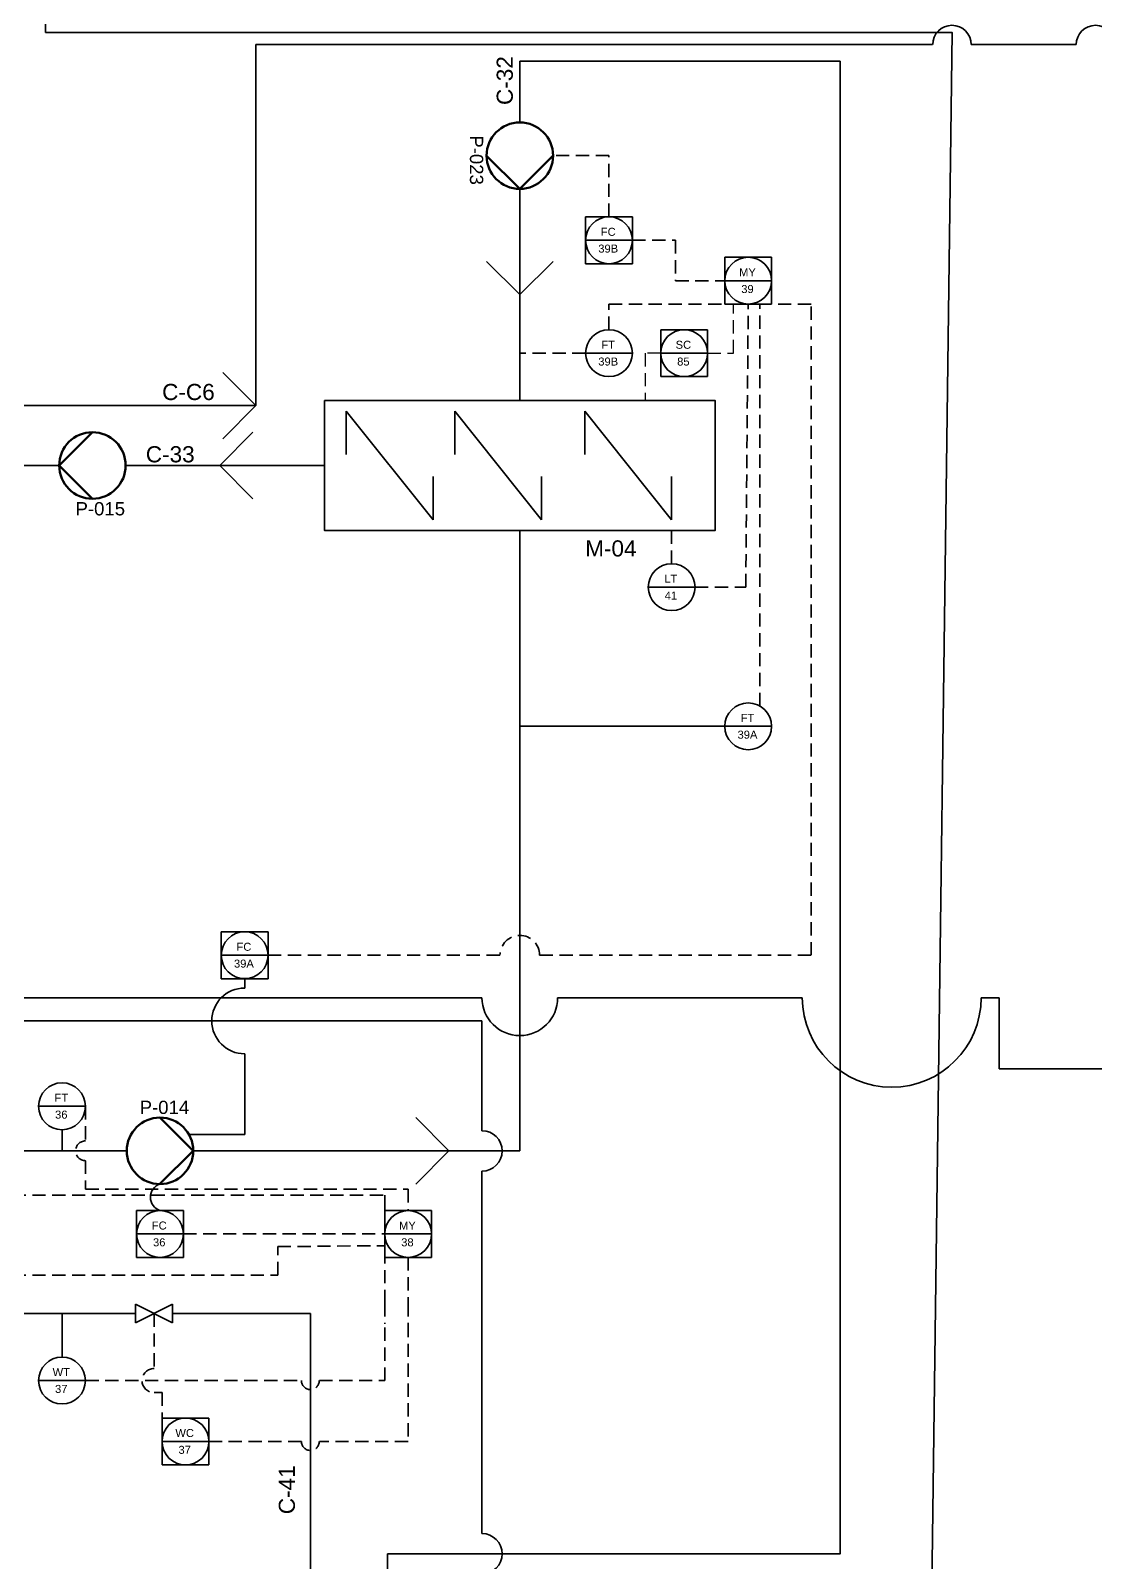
# Paper-space layout 'P&D' of a CAD drawing. Header units: inches, sheet in millimetres. Extents: x 10 to 410, y 10 to 291.
# Drawn here: x 146.1 to 196.4, y 120.4 to 192.7 of the extents above; entities that cross this region are included whole.
import ezdxf

# ---------------------------------------------------------------- set-up
doc = ezdxf.new("R2010")
doc.units = ezdxf.units.IN
doc.header["$LTSCALE"] = 5
doc.header["$MEASUREMENT"] = 0
doc.linetypes.add('DASHED2', pattern=[0.375, 0.25, -0.125])
doc.linetypes.add('LÍNEAS_OCULTAS2', pattern=[0.1875, 0.125, -0.0625])
doc.styles.add('TEXTO_CUADRO', font='arial.ttf', dxfattribs={"height": 2})
doc.styles.add('TEXTO_INSTRUMENTOS', font='arial.ttf', dxfattribs={"height": 1})

# ---------------------------------------------------------------- blocks, each defined once
blk = doc.blocks.new('bomba')
at = {"lineweight": 100}
for p, q in [((186.71, 141.99), (191.7, 137)), ((191.7, 137), (186.71, 132)), ((191.71, 137), (191.7, 137)), ((186.71, 132), (186.71, 131.99))]:
    blk.add_line(p, q, dxfattribs=at)
blk.add_circle((186.71, 137), 5, dxfattribs=at)
at = {"lineweight": 100, "style": 'TEXTO_CUADRO'}
blk.add_attdef('P-101', (183.22, 129.4), '', height=2, dxfattribs=at)
blk = doc.blocks.new('mezclador generico')
at = {"lineweight": 35}
for p, q in [((205.312, 253.06), (206.312, 253.06)), ((206.312, 252.56), (206.312, 252.06)), ((206.312, 252.06), (206.312, 252.56)), ((206.312, 252.56), (210.312, 247.56)), ((206.312, 252.56), (206.312, 250.56)), ((211.312, 252.56), (215.312, 247.56)), ((211.312, 252.56), (211.312, 250.56)), ((217.312, 252.56), (221.312, 247.56)), ((217.312, 252.56), (217.312, 250.56)), ((210.312, 249.56), (210.312, 247.56)), ((215.312, 249.56), (215.312, 247.56)), ((221.312, 249.56), (221.312, 247.56)), ((210.312, 247.56), (210.312, 248.06)), ((211.312, 247.06), (210.312, 247.06))]:
    blk.add_line(p, q, dxfattribs=at)
for points in [[(205.312, 253.06), (205.312, 247.06), (211.312, 247.06)], [(205.312, 253.06), (211.312, 253.06)], [(211.312, 253.06), (217.312, 253.06)], [(217.312, 253.06), (223.312, 253.06), (223.312, 252.56)], [(211.312, 247.06), (223.312, 247.06), (223.312, 252.56)]]:
    blk.add_lwpolyline(points, dxfattribs=at)
blk = doc.blocks.new('Valvula generica')
at = {"color": 7, "lineweight": 35}
for p, q in [((242.605, 259.104), (243.459, 257.398)), ((242.605, 259.104), (243.459, 259.104)), ((242.605, 257.398), (243.459, 259.104)), ((242.605, 257.398), (243.459, 257.398))]:
    blk.add_line(p, q, dxfattribs=at)

psp = doc.layouts.new('P&D')

# ---------------------------------------------------------------- linework, layer by layer
at = {"color": 18, "lineweight": 35, "true_color": 0x000000}
for p, q in [((169.185, 188.343), (169.185, 191.235)), ((159.294, 132.11), (159.294, 111.107))]:
    psp.add_line(p, q, dxfattribs=at)
at = {"lineweight": 35}
for p, q in [((172.29, 182.781), (172.29, 183.887)), ((172.29, 183.887), (173.396, 183.887)), ((174.502, 183.887), (173.396, 183.887)), ((174.502, 182.781), (174.502, 183.887)), ((172.29, 182.781), (172.29, 181.675)), ((172.29, 182.781), (174.502, 182.781)), ((174.502, 182.781), (174.502, 181.675)), ((169.185, 180.213), (167.615, 181.781)), ((169.185, 180.213), (170.754, 181.781)), ((172.29, 181.675), (173.396, 181.675)), ((172.29, 181.675), (173.396, 181.675)), ((174.502, 181.675), (173.396, 181.675)), ((178.867, 180.872), (178.867, 181.978)), ((178.867, 181.978), (179.974, 181.978)), ((181.08, 181.978), (179.974, 181.978)), ((181.08, 180.872), (181.08, 181.978)), ((178.867, 180.872), (178.867, 179.766)), ((178.867, 180.872), (181.08, 180.872)), ((181.08, 180.872), (181.08, 179.766)), ((178.867, 179.766), (179.974, 179.766)), ((178.867, 179.766), (179.974, 179.766)), ((181.08, 179.766), (179.974, 179.766)), ((175.84, 177.448), (175.84, 178.554)), ((175.84, 178.554), (176.947, 178.554)), ((178.053, 178.554), (176.947, 178.554)), ((178.053, 177.448), (178.053, 178.554)), ((172.29, 177.448), (174.502, 177.448)), ((175.84, 177.448), (178.053, 177.448)), ((175.84, 177.448), (175.84, 176.341)), ((178.053, 177.448), (178.053, 176.341)), ((175.84, 176.341), (176.947, 176.341)), ((178.053, 176.341), (176.947, 176.341)), ((159.966, 172.147), (159.966, 175.22)), ((155.01, 172.147), (156.578, 173.717)), ((155.01, 172.147), (156.578, 170.578)), ((175.249, 166.403), (177.462, 166.403)), ((178.867, 159.833), (181.08, 159.833)), ((155.084, 149.025), (155.084, 150.131)), ((155.084, 150.131), (156.191, 150.131)), ((157.297, 150.131), (156.191, 150.131)), ((157.297, 149.025), (157.297, 150.131)), ((155.084, 149.025), (155.084, 147.918)), ((155.084, 149.025), (157.297, 149.025)), ((157.297, 149.025), (157.297, 147.918)), ((155.084, 147.918), (156.191, 147.918)), ((155.084, 147.918), (156.191, 147.918)), ((157.297, 147.918), (156.191, 147.918)), ((146.458, 141.894), (148.671, 141.894)), ((165.837, 139.788), (164.269, 141.358)), ((144.507, 139.793), (150.622, 139.793)), ((153.759, 139.793), (169.185, 139.784)), ((165.837, 139.788), (164.269, 138.219)), ((151.084, 135.865), (151.084, 136.972)), ((151.084, 136.972), (152.19, 136.972)), ((153.296, 136.972), (152.19, 136.972)), ((153.296, 135.865), (153.296, 136.972)), ((162.806, 135.865), (162.806, 136.972)), ((162.806, 136.972), (163.912, 136.972)), ((165.018, 136.972), (163.912, 136.972)), ((165.018, 135.865), (165.018, 136.972)), ((151.084, 135.865), (151.084, 134.759)), ((151.084, 135.865), (153.296, 135.865)), ((153.296, 135.865), (153.296, 134.759)), ((162.806, 135.865), (165.018, 135.865)), ((162.806, 135.865), (162.806, 134.759)), ((165.018, 135.865), (165.018, 134.759)), ((151.084, 134.759), (152.19, 134.759)), ((151.084, 134.759), (152.19, 134.759)), ((153.296, 134.759), (152.19, 134.759)), ((162.806, 134.759), (163.912, 134.759)), ((162.806, 134.759), (163.912, 134.759)), ((165.018, 134.759), (163.912, 134.759)), ((137.603, 132.11), (151.038, 132.11)), ((152.786, 132.11), (159.294, 132.11)), ((146.458, 128.944), (148.671, 128.944)), ((152.287, 126.068), (152.287, 127.175)), ((152.287, 127.175), (153.394, 127.175)), ((154.5, 127.175), (153.394, 127.175)), ((154.5, 126.068), (154.5, 127.175)), ((152.287, 126.068), (152.287, 124.962)), ((152.287, 126.068), (154.5, 126.068)), ((154.5, 126.068), (154.5, 124.962)), ((152.287, 124.962), (153.394, 124.962)), ((152.287, 124.962), (153.394, 124.962)), ((154.5, 124.962), (153.394, 124.962))]:
    psp.add_line(p, q, dxfattribs=at)
at = {"color": 3, "linetype": 'LÍNEAS_OCULTAS2', "lineweight": 35}
for p, q in [((180.527, 160.791), (180.527, 179.766)), ((172.29, 177.448), (169.185, 177.448)), ((176.355, 167.51), (176.355, 169.074)), ((145.227, 137.692), (162.806, 137.692)), ((162.806, 132.6), (162.806, 131.621)), ((163.912, 132.6), (163.912, 131.621)), ((151.912, 132.11), (151.912, 129.513)), ((151.912, 128.376), (152.287, 128.376)), ((152.287, 128.376), (152.287, 127.175))]:
    psp.add_line(p, q, dxfattribs=at)
at = {"color": 1, "lineweight": 35}
for p, q in [((156.725, 174.972), (155.157, 176.541)), ((144.694, 174.972), (148.644, 174.972)), ((148.644, 174.972), (156.725, 174.972)), ((156.725, 174.972), (155.157, 173.402))]:
    psp.add_line(p, q, dxfattribs=at)
at = {"color": 3, "lineweight": 35}
for p, q in [((156.191, 147.918), (156.191, 147.477)), ((156.191, 144.371), (156.191, 140.564)), ((147.565, 139.793), (147.565, 140.788)), ((156.191, 140.564), (153.555, 140.564)), ((162.806, 137.692), (162.806, 136.972)), ((147.565, 130.051), (147.565, 132.11))]:
    psp.add_line(p, q, dxfattribs=at)
at = {"color": 5, "lineweight": 35}
for p, q in [((124.74, 147.018), (167.398, 147.018)), ((191.819, 147.018), (190.974, 147.018)), ((191.819, 143.657), (191.819, 147.018)), ((167.398, 145.924), (167.398, 140.742)), ((167.398, 138.828), (167.398, 121.72))]:
    psp.add_line(p, q, dxfattribs=at)
at = {"color": 18, "lineweight": 35, "true_color": 0x000000}
for points in [[(146.788, 192.59), (146.788, 205.805), (112.925, 205.805), (112.925, 199.659), (99.068, 199.659), (99.068, 192.59)], [(188.609, 116.752), (189.604, 192.59), (146.788, 192.59)], [(147.434, 172.147), (144.813, 172.147)], [(162.935, 120.764), (162.935, 103.657), (162.935, 103.657), (162.935, 100.009)]]:
    psp.add_lwpolyline(points, dxfattribs=at)
at = {"color": 1, "lineweight": 35}
for points in [[(156.725, 174.972), (156.725, 192.016), (188.684, 192.016)], [(190.509, 192.016), (195.467, 192.016)]]:
    psp.add_lwpolyline(points, dxfattribs=at)
at = {"color": 7, "lineweight": 35}
for points in [[(169.185, 191.235), (184.315, 191.235), (184.315, 120.764), (166.72, 120.764), (162.935, 120.764)], [(169.185, 175.22), (169.185, 185.206)], [(169.185, 147.457), (169.185, 169.074)], [(169.185, 139.784), (169.185, 147.457)]]:
    psp.add_lwpolyline(points, dxfattribs=at)
at = {"color": 3, "linetype": 'LÍNEAS_OCULTAS2', "lineweight": 35}
for points in [[(173.396, 183.887), (173.396, 186.775), (170.752, 186.775)], [(174.502, 182.781), (176.537, 182.781), (176.537, 180.872), (178.867, 180.872)], [(170.122, 149.025), (182.946, 149.025), (182.946, 179.766), (181.08, 179.766)], [(173.396, 178.554), (173.396, 179.766), (178.867, 179.766)], [(177.462, 166.403), (179.857, 166.403), (179.974, 179.766)], [(157.297, 149.025), (168.248, 149.025)], [(148.671, 141.894), (148.671, 140.261)], [(148.671, 139.326), (148.671, 137.98), (163.912, 137.98), (163.912, 136.972)], [(145.227, 133.924), (157.751, 133.924), (157.751, 135.268), (162.806, 135.312)], [(153.296, 135.865), (162.806, 135.865)], [(162.806, 132.6), (162.806, 134.759)], [(163.912, 134.759), (163.912, 132.6)], [(163.912, 131.621), (163.912, 126.068), (159.717, 126.068)], [(159.717, 128.944), (162.806, 128.944), (162.806, 131.621)], [(148.671, 128.944), (158.87, 128.944)], [(158.87, 126.068), (154.5, 126.068)]]:
    psp.add_lwpolyline(points, dxfattribs=at)
at = {"color": 3, "linetype": 'LÍNEAS_OCULTAS2'}
for points in [[(178.053, 177.448), (179.284, 177.448), (179.284, 179.766)], [(175.84, 177.448), (175.102, 177.448), (175.102, 175.22)]]:
    psp.add_lwpolyline(points, dxfattribs=at)
at = {"lineweight": 35}
psp.add_lwpolyline([(159.966, 172.147), (150.569, 172.147)], dxfattribs=at)
at = {"color": 3, "lineweight": 35}
psp.add_lwpolyline([(169.185, 159.833), (178.867, 159.833)], dxfattribs=at)
at = {"color": 5, "lineweight": 35}
for points in [[(113.63, 148.589), (122.559, 148.589), (122.559, 145.924), (167.398, 145.924)], [(170.971, 147.018), (182.528, 147.018)], [(191.819, 143.657), (193.056, 143.657), (215.628, 143.657), (215.628, 106.113), (215.628, 106.113), (215.628, 102.55), (216.616, 102.55), (224.732, 102.55), (224.732, 89.589)]]:
    psp.add_lwpolyline(points, dxfattribs=at)
at = {"lineweight": 35}
for centre in [(173.396, 182.781), (179.974, 180.872), (173.396, 177.448), (176.947, 177.448), (176.355, 166.403), (179.974, 159.833), (156.191, 149.025), (147.565, 141.894), (152.19, 135.865), (163.912, 135.865), (147.565, 128.944), (153.394, 126.068)]:
    psp.add_circle(centre, 1.106, dxfattribs=at)
at = {"color": 1, "lineweight": 35}
for centre in [(189.597, 192.016), (196.379, 192.016)]:
    psp.add_arc(centre, 0.912, 0, 180, dxfattribs=at)
at = {"color": 3, "linetype": 'LÍNEAS_OCULTAS2', "lineweight": 35}
for centre, radius, start, end in [((169.185, 149.025), 0.937, 0, 180), ((148.671, 139.793), 0.467, 90, 270), ((151.912, 128.944), 0.569, 90, 270), ((159.294, 128.944), 0.423, 180, 0), ((159.294, 126.068), 0.423, 180, 0)]:
    psp.add_arc(centre, radius, start, end, dxfattribs=at)
at = {"color": 3, "lineweight": 35}
for centre, radius, start, end in [((156.191, 145.924), 1.553, 90, 270), ((152.395, 137.599), 0.659, 108.06869, 251.93131)]:
    psp.add_arc(centre, radius, start, end, dxfattribs=at)
at = {"color": 5, "lineweight": 35}
for centre, radius, start, end in [((169.185, 147.018), 1.787, 180, 0), ((186.751, 147.018), 4.223, 180, 0), ((167.398, 139.785), 0.957, 270, 90), ((167.398, 120.764), 0.957, 270, 90)]:
    psp.add_arc(centre, radius, start, end, dxfattribs=at)

# ---------------------------------------------------------------- block references
at = {"color": 1, "linetype": 'DASHED2', "lineweight": 35}
ref = psp.add_blockref('bomba', (126.206, 245.348), dxfattribs=dict(at, xscale=0.3137173204244906, yscale=0.3137173204244906, zscale=0.3137173204244906, rotation=269.9999999999905))
ref.add_attrib('P-101', 'P-023', (166.829, 187.734), dxfattribs={"lineweight": 100, "height": 0.6274, "rotation": 270, "style": 'TEXTO_CUADRO'})
at = {"lineweight": 35, "xscale": 1.024361001701435, "yscale": 1.024361001701435, "zscale": 1.024361001701435}
psp.add_blockref('mezclador generico', (-50.348, -84.005), dxfattribs=at)
at = {"color": 1, "linetype": 'DASHED2', "lineweight": 35}
ref = psp.add_blockref('bomba', (207.574, 129.169), dxfattribs=dict(at, xscale=-0.3137173204244906, yscale=0.3137173204244906, zscale=0.3137173204244906))
ref.add_attrib('P-101', 'P-015', (148.202, 169.791), dxfattribs={"lineweight": 100, "height": 0.6274, "style": 'TEXTO_CUADRO'})
ref = psp.add_blockref('bomba', (93.617, 182.771), dxfattribs=dict(at, xscale=-0.3137173204244906, yscale=0.3137173204244906, zscale=0.3137173204244906, rotation=180))
ref.add_attrib('P-101', 'P-014', (151.231, 141.53), dxfattribs={"lineweight": 100, "height": 0.6274, "style": 'TEXTO_CUADRO'})
at = {"color": 3, "linetype": 'LÍNEAS_OCULTAS2', "lineweight": 35, "xscale": 1.024361001701435, "yscale": 1.024361001701435, "zscale": 1.024361001701435, "rotation": 270}
psp.add_blockref('Valvula generica', (-112.63, 381.063), dxfattribs=at)

# ---------------------------------------------------------------- texts
at = {"lineweight": 35, "char_height": 0.7627, "rotation": 90, "style": 'TEXTO_INSTRUMENTOS'}
for s, insert, attachment_point in [('\\pxqc;C-32', (168.866, 188.865), 7), ('\\pxqc;C-41', (157.801, 122.334), 1)]:
    psp.add_mtext_dynamic_manual_height_columns(s, width=2.91004, gutter_width=3.814, heights=[0], dxfattribs=dict(at, insert=insert, attachment_point=attachment_point))
at = {"lineweight": 35, "style": 'TEXTO_INSTRUMENTOS'}
for s, width, gutter_width, heights, insert, char_height, attachment_point in [('\\pxqc;FC', 1.44143, 1.889, [0], (172.64, 183.369), 0.3778, 1), ('\\pxqc;39B', 1.44143, 1.889, [0.386], (172.64, 182.193), 0.3778, 7), ('\\pxqc;MY', 1.44143, 1.889, [0], (179.217, 181.46), 0.3778, 1), ('\\pxqc;39', 1.44143, 1.889, [0.386], (179.217, 180.284), 0.3778, 7), ('\\pxqc;FT', 1.44143, 1.889, [0], (172.64, 178.036), 0.3778, 1), ('\\pxqc;SC', 1.44143, 1.889, [0], (176.19, 178.036), 0.3778, 1), ('\\pxqc;39B', 1.44143, 1.889, [0.386], (172.64, 176.86), 0.3778, 7), ('\\pxqc;85', 1.44143, 1.889, [0], (176.19, 176.86), 0.3778, 7), ('\\pxqc;C-C6', 2.91004, 3.814, [0], (152.079, 175.999), 0.7627, 1), ('\\pxqc;C-33', 2.91004, 3.814, [0], (151.22, 173.058), 0.7627, 1), ('\\pxqc;M-04', 2.91004, 3.814, [0], (172.03, 168.613), 0.7627, 1), ('\\pxqc;LT', 1.44143, 1.889, [0], (175.599, 166.992), 0.3778, 1), ('\\pxqc;41', 1.44143, 1.889, [0.386], (175.599, 165.815), 0.3778, 7), ('\\pxqc;FT', 1.44143, 1.889, [0], (179.217, 160.421), 0.3778, 1), ('\\pxqc;39A', 1.44143, 1.889, [0.386], (179.217, 159.245), 0.3778, 7), ('\\pxqc;FC', 1.44143, 1.889, [0], (155.434, 149.613), 0.3778, 1), ('\\pxqc;39A', 1.44143, 1.889, [0.386], (155.434, 148.436), 0.3778, 7), ('\\pxqc;FT', 1.44143, 1.889, [0], (146.808, 142.482), 0.3778, 1), ('\\pxqc;36', 1.44143, 1.889, [0.386], (146.808, 141.306), 0.3778, 7), ('\\pxqc;FC', 1.44143, 1.889, [0], (151.434, 136.453), 0.3778, 1), ('\\pxqc;MY', 1.44143, 1.889, [0], (163.156, 136.453), 0.3778, 1), ('\\pxqc;36', 1.44143, 1.889, [0.386], (151.434, 135.277), 0.3778, 7), ('\\pxqc;38', 1.44143, 1.889, [0.386], (163.156, 135.277), 0.3778, 7), ('\\pxqc;WT', 1.44143, 1.889, [0], (146.808, 129.533), 0.3778, 1), ('\\pxqc;37', 1.44143, 1.889, [0.386], (146.808, 128.356), 0.3778, 7), ('\\pxqc;WC', 1.44143, 1.889, [0], (152.637, 126.657), 0.3778, 1), ('\\pxqc;37', 1.44143, 1.889, [0.386], (152.637, 125.48), 0.3778, 7)]:
    psp.add_mtext_dynamic_manual_height_columns(s, width=width, gutter_width=gutter_width, heights=heights, dxfattribs=dict(at, insert=insert, char_height=char_height, attachment_point=attachment_point))

doc.saveas('drawing.dxf')
